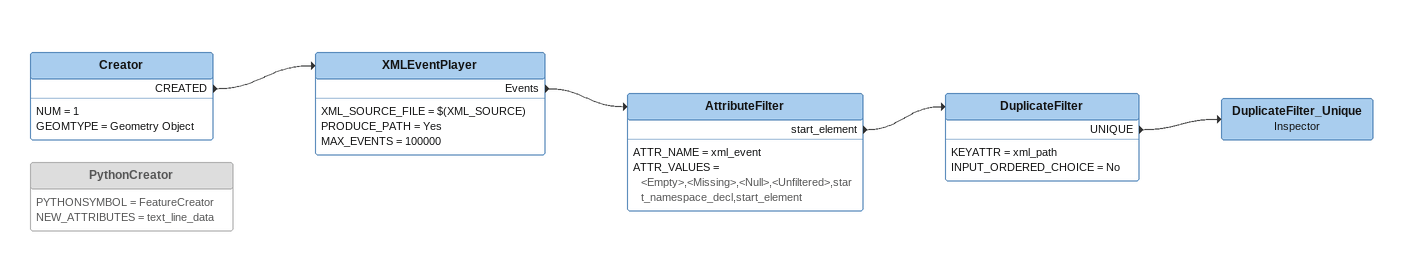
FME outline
Creator
    NUM = 1
    GEOMTYPE = Geometry Object
    CREATED -> XMLEventPlayer
XMLEventPlayer
    XML_SOURCE_FILE = $(XML_SOURCE)
    PRODUCE_PATH = Yes
    MAX_EVENTS = 100000
    Events -> AttributeFilter
AttributeFilter
    ATTR_NAME = xml_event
    ATTR_VALUES = <Empty>,<Missing>,<Null>,<Unfiltered>,start_namespace_decl,start_element
    start_element -> DuplicateFilter
DuplicateFilter
    KEYATTR = xml_path
    INPUT_ORDERED_CHOICE = No
    UNIQUE -> DuplicateFilter_Unique
DuplicateFilter_Unique: Inspector
PythonCreator [off]
    PYTHONSYMBOL = FeatureCreator
    NEW_ATTRIBUTES = text_line_data
